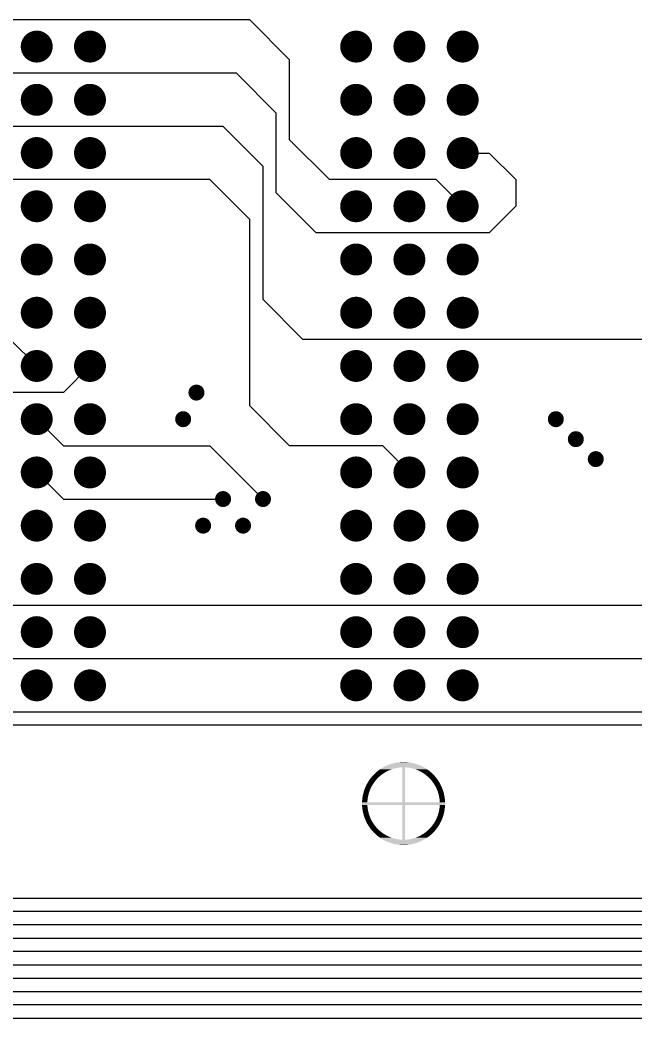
# Model space of a CAD drawing. Extents: x 295 to 953, y 10 to 290.
# Drawn here: x 660.58 to 689.92, y 105.26 to 152.88 of the extents above; entities that cross this region are included whole.
import ezdxf

# ---------------------------------------------------------------- set-up
doc = ezdxf.new("R2010")
doc.units = 0
doc.header["$LTSCALE"] = 5
doc.header["$MEASUREMENT"] = 0
doc.layers.get('0').update_dxf_attribs({"linetype": 'CONTINUOUS', "lineweight": 25})
doc.layers.add('DV-ABPB-A4_TOP', color=14, linetype='CONTINUOUS')

msp = doc.modelspace()

# ---------------------------------------------------------------- linework, layer by layer
at = {"color": 7}
for points, const_width in [([(660.999, 151.613, 1), (661.761, 151.613, 1)], 0.762), ([(663.539, 151.613, 1), (664.301, 151.613, 1)], 0.762), ([(676.239, 151.613, 1), (677.001, 151.613, 1)], 0.762), ([(678.779, 151.613, 1), (679.541, 151.613, 1)], 0.762), ([(681.319, 151.613, 1), (682.081, 151.613, 1)], 0.762), ([(660.999, 149.073, 1), (661.761, 149.073, 1)], 0.762), ([(663.539, 149.073, 1), (664.301, 149.073, 1)], 0.762), ([(676.239, 149.073, 1), (677.001, 149.073, 1)], 0.762), ([(678.779, 149.073, 1), (679.541, 149.073, 1)], 0.762), ([(681.319, 149.073, 1), (682.081, 149.073, 1)], 0.762), ([(660.999, 146.533, 1), (661.761, 146.533, 1)], 0.762), ([(663.539, 146.533, 1), (664.301, 146.533, 1)], 0.762), ([(676.239, 146.533, 1), (677.001, 146.533, 1)], 0.762), ([(678.779, 146.533, 1), (679.541, 146.533, 1)], 0.762), ([(681.319, 146.533, 1), (682.081, 146.533, 1)], 0.762), ([(660.999, 143.993, 1), (661.761, 143.993, 1)], 0.762), ([(663.539, 143.993, 1), (664.301, 143.993, 1)], 0.762), ([(676.239, 143.993, 1), (677.001, 143.993, 1)], 0.762), ([(678.779, 143.993, 1), (679.541, 143.993, 1)], 0.762), ([(681.319, 143.993, 1), (682.081, 143.993, 1)], 0.762), ([(660.999, 141.453, 1), (661.761, 141.453, 1)], 0.762), ([(663.539, 141.453, 1), (664.301, 141.453, 1)], 0.762), ([(676.239, 141.453, 1), (677.001, 141.453, 1)], 0.762), ([(678.779, 141.453, 1), (679.541, 141.453, 1)], 0.762), ([(681.319, 141.453, 1), (682.081, 141.453, 1)], 0.762), ([(660.999, 138.913, 1), (661.761, 138.913, 1)], 0.762), ([(663.539, 138.913, 1), (664.301, 138.913, 1)], 0.762), ([(676.239, 138.913, 1), (677.001, 138.913, 1)], 0.762), ([(678.779, 138.913, 1), (679.541, 138.913, 1)], 0.762), ([(681.319, 138.913, 1), (682.081, 138.913, 1)], 0.762), ([(660.999, 136.373, 1), (661.761, 136.373, 1)], 0.762), ([(663.539, 136.373, 1), (664.301, 136.373, 1)], 0.762), ([(676.239, 136.373, 1), (677.001, 136.373, 1)], 0.762), ([(678.779, 136.373, 1), (679.541, 136.373, 1)], 0.762), ([(681.319, 136.373, 1), (682.081, 136.373, 1)], 0.762), ([(668.809, 135.103, 1), (669.19, 135.103, 1)], 0.381), ([(660.999, 133.833, 1), (661.761, 133.833, 1)], 0.762), ([(663.539, 133.833, 1), (664.301, 133.833, 1)], 0.762), ([(676.239, 133.833, 1), (677.001, 133.833, 1)], 0.762), ([(678.779, 133.833, 1), (679.541, 133.833, 1)], 0.762), ([(681.319, 133.833, 1), (682.081, 133.833, 1)], 0.762), ([(668.174, 133.833, 1), (668.555, 133.833, 1)], 0.381), ([(685.954, 133.833, 1), (686.335, 133.833, 1)], 0.381), ([(686.907, 132.881, 1), (687.288, 132.881, 1)], 0.381), ([(660.999, 131.293, 1), (661.761, 131.293, 1)], 0.762), ([(663.539, 131.293, 1), (664.301, 131.293, 1)], 0.762), ([(676.239, 131.293, 1), (677.001, 131.293, 1)], 0.762), ([(678.779, 131.293, 1), (679.541, 131.293, 1)], 0.762), ([(681.319, 131.293, 1), (682.081, 131.293, 1)], 0.762), ([(687.859, 131.928, 1), (688.24, 131.928, 1)], 0.381), ([(670.079, 130.023, 1), (670.46, 130.023, 1)], 0.381), ([(671.984, 130.023, 1), (672.365, 130.023, 1)], 0.381), ([(660.999, 128.753, 1), (661.761, 128.753, 1)], 0.762), ([(663.539, 128.753, 1), (664.301, 128.753, 1)], 0.762), ([(669.127, 128.753, 1), (669.508, 128.753, 1)], 0.381), ([(671.032, 128.753, 1), (671.413, 128.753, 1)], 0.381), ([(676.239, 128.753, 1), (677.001, 128.753, 1)], 0.762), ([(678.779, 128.753, 1), (679.541, 128.753, 1)], 0.762), ([(681.319, 128.753, 1), (682.081, 128.753, 1)], 0.762), ([(660.999, 126.213, 1), (661.761, 126.213, 1)], 0.762), ([(663.539, 126.213, 1), (664.301, 126.213, 1)], 0.762), ([(676.239, 126.213, 1), (677.001, 126.213, 1)], 0.762), ([(678.779, 126.213, 1), (679.541, 126.213, 1)], 0.762), ([(681.319, 126.213, 1), (682.081, 126.213, 1)], 0.762), ([(660.999, 123.673, 1), (661.761, 123.673, 1)], 0.762), ([(663.539, 123.673, 1), (664.301, 123.673, 1)], 0.762), ([(676.239, 123.673, 1), (677.001, 123.673, 1)], 0.762), ([(678.779, 123.673, 1), (679.541, 123.673, 1)], 0.762), ([(681.319, 123.673, 1), (682.081, 123.673, 1)], 0.762), ([(660.999, 121.133, 1), (661.761, 121.133, 1)], 0.762), ([(663.539, 121.133, 1), (664.301, 121.133, 1)], 0.762), ([(676.239, 121.133, 1), (677.001, 121.133, 1)], 0.762), ([(678.779, 121.133, 1), (679.541, 121.133, 1)], 0.762), ([(681.319, 121.133, 1), (682.081, 121.133, 1)], 0.762)]:
    msp.add_lwpolyline(points, format="xyb", close=True, dxfattribs=dict(at, const_width=const_width))
for points in [[(677.803, 117.157), (677.825, 117.171), (678.413, 117.157), (678.465, 117.171)], [(677.825, 117.171), (677.846, 117.184), (678.465, 117.171), (678.523, 117.184)], [(677.846, 117.184), (677.857, 117.191), (678.523, 117.184), (678.556, 117.191)], [(677.857, 117.191), (677.865, 117.196), (678.556, 117.191), (678.581, 117.196)], [(677.865, 117.196), (677.881, 117.205), (678.581, 117.196), (678.64, 117.205)], [(677.881, 117.205), (677.893, 117.212), (678.64, 117.205), (678.699, 117.212)], [(677.893, 117.212), (677.902, 117.217), (678.699, 117.212), (678.758, 117.217)], [(677.902, 117.217), (677.908, 117.221), (678.758, 117.217), (678.817, 117.221)], [(677.908, 117.221), (677.912, 117.223), (679.853, 117.221), (679.849, 117.223)], [(677.912, 117.223), (677.962, 117.25), (679.849, 117.223), (679.799, 117.25)], [(677.962, 117.25), (677.967, 117.253), (679.799, 117.25), (679.793, 117.253)], [(677.967, 117.253), (678.019, 117.279), (679.793, 117.253), (679.742, 117.279)], [(678.019, 117.279), (678.024, 117.281), (679.742, 117.279), (679.736, 117.281)], [(678.024, 117.281), (678.077, 117.305), (679.736, 117.281), (679.684, 117.305)], [(678.077, 117.305), (678.082, 117.308), (679.684, 117.305), (679.679, 117.308)], [(678.082, 117.308), (678.135, 117.33), (679.679, 117.308), (679.626, 117.33)], [(678.135, 117.33), (678.14, 117.332), (679.626, 117.33), (679.62, 117.332)], [(678.14, 117.332), (678.194, 117.353), (679.62, 117.332), (679.567, 117.353)], [(678.194, 117.353), (678.2, 117.355), (679.567, 117.353), (679.561, 117.355)], [(678.2, 117.355), (678.254, 117.374), (679.561, 117.355), (679.507, 117.374)], [(678.254, 117.374), (678.259, 117.376), (679.507, 117.374), (679.501, 117.376)], [(678.259, 117.376), (678.315, 117.393), (679.501, 117.376), (679.446, 117.393)], [(678.315, 117.393), (678.32, 117.395), (679.446, 117.393), (679.44, 117.395)], [(678.32, 117.395), (678.376, 117.41), (679.44, 117.395), (679.385, 117.41)], [(678.376, 117.41), (678.381, 117.412), (679.385, 117.41), (679.379, 117.412)], [(678.381, 117.412), (678.437, 117.425), (679.379, 117.412), (679.324, 117.425)], [(678.437, 117.425), (678.443, 117.427), (679.324, 117.425), (679.317, 117.427)], [(678.443, 117.427), (678.499, 117.439), (679.317, 117.427), (679.262, 117.439)], [(678.499, 117.439), (678.505, 117.44), (679.262, 117.439), (679.255, 117.44)], [(678.505, 117.44), (678.562, 117.45), (679.255, 117.44), (679.199, 117.45)], [(678.562, 117.45), (678.567, 117.451), (679.199, 117.45), (679.193, 117.451)], [(678.567, 117.451), (678.625, 117.459), (679.193, 117.451), (679.136, 117.459)], [(678.625, 117.459), (678.63, 117.46), (679.136, 117.459), (679.13, 117.46)], [(678.63, 117.46), (678.688, 117.466), (679.13, 117.46), (679.073, 117.466)], [(678.688, 117.466), (678.693, 117.467), (679.073, 117.466), (679.066, 117.467)], [(678.693, 117.467), (678.752, 117.471), (679.066, 117.467), (679.01, 117.471)], [(678.752, 117.471), (678.756, 117.472), (679.01, 117.471), (679.002, 117.472)], [(678.756, 117.472), (678.816, 117.475), (679.002, 117.472), (678.947, 117.475)], [(678.816, 117.475), (678.82, 117.475), (678.947, 117.475), (678.936, 117.475)], [(678.817, 115.558), (678.817, 117.221), (678.944, 115.558), (678.944, 117.221)], [(678.82, 117.475), (678.883, 117.476), (678.936, 117.475), (678.883, 117.476)], [(678.96, 117.22), (678.944, 117.221), (679.854, 117.22), (679.853, 117.221)], [(678.982, 117.219), (678.96, 117.22), (679.856, 117.219), (679.854, 117.22)], [(679.041, 117.214), (678.982, 117.219), (679.864, 117.214), (679.856, 117.219)], [(679.1, 117.208), (679.041, 117.214), (679.875, 117.208), (679.864, 117.214)], [(679.159, 117.199), (679.1, 117.208), (679.89, 117.199), (679.875, 117.208)], [(679.217, 117.189), (679.159, 117.199), (679.908, 117.189), (679.89, 117.199)], [(679.221, 117.188), (679.217, 117.189), (679.909, 117.188), (679.908, 117.189)], [(679.275, 117.176), (679.221, 117.188), (679.928, 117.176), (679.909, 117.188)], [(679.333, 117.161), (679.275, 117.176), (679.951, 117.161), (679.928, 117.176)], [(679.359, 117.154), (679.333, 117.161), (679.963, 117.154), (679.951, 117.161)], [(677.283, 116.666), (677.295, 116.683), (677.611, 116.666), (677.628, 116.683)], [(677.295, 116.683), (677.315, 116.708), (677.628, 116.683), (677.652, 116.708)], [(677.315, 116.708), (677.334, 116.733), (677.652, 116.708), (677.677, 116.733)], [(677.334, 116.733), (677.348, 116.75), (677.677, 116.733), (677.694, 116.75)], [(677.348, 116.75), (677.375, 116.782), (677.694, 116.75), (677.73, 116.782)], [(677.375, 116.782), (677.381, 116.79), (677.73, 116.782), (677.738, 116.79)], [(677.381, 116.79), (677.415, 116.828), (677.738, 116.79), (677.783, 116.828)], [(677.415, 116.828), (677.417, 116.83), (677.783, 116.828), (677.785, 116.83)], [(677.417, 116.83), (677.45, 116.865), (677.785, 116.83), (677.829, 116.865)], [(677.45, 116.865), (677.46, 116.876), (677.829, 116.865), (677.844, 116.876)], [(677.46, 116.876), (677.485, 116.9), (677.844, 116.876), (677.877, 116.9)], [(677.485, 116.9), (677.505, 116.921), (677.877, 116.9), (677.907, 116.921)], [(677.505, 116.921), (677.519, 116.934), (677.907, 116.921), (677.926, 116.934)], [(677.519, 116.934), (677.552, 116.964), (677.926, 116.934), (677.973, 116.964)], [(677.552, 116.964), (677.554, 116.966), (677.973, 116.964), (677.976, 116.966)], [(677.554, 116.966), (677.588, 116.996), (677.976, 116.966), (678.027, 116.996)], [(677.588, 116.996), (677.599, 117.006), (678.027, 116.996), (678.045, 117.006)], [(677.599, 117.006), (677.622, 117.024), (678.045, 117.006), (678.079, 117.024)], [(677.622, 117.024), (677.648, 117.046), (678.079, 117.024), (678.122, 117.046)], [(677.648, 117.046), (677.655, 117.051), (678.122, 117.046), (678.132, 117.051)], [(677.655, 117.051), (677.687, 117.076), (678.132, 117.051), (678.185, 117.076)], [(677.687, 117.076), (677.699, 117.085), (678.185, 117.076), (678.207, 117.085)], [(677.699, 117.085), (677.718, 117.099), (678.207, 117.085), (678.24, 117.099)], [(677.718, 117.099), (677.747, 117.12), (678.24, 117.099), (678.295, 117.12)], [(677.747, 117.12), (677.75, 117.122), (678.295, 117.12), (678.302, 117.122)], [(677.75, 117.122), (677.775, 117.139), (678.302, 117.122), (678.351, 117.139)], [(677.775, 117.139), (677.801, 117.156), (678.351, 117.139), (678.408, 117.156)], [(677.801, 117.156), (677.803, 117.157), (678.408, 117.156), (678.413, 117.157)], [(679.389, 117.145), (679.359, 117.154), (679.976, 117.145), (679.963, 117.154)], [(679.446, 117.127), (679.389, 117.145), (680.003, 117.127), (679.976, 117.145)], [(679.468, 117.118), (679.446, 117.127), (680.015, 117.118), (680.003, 117.127)], [(679.501, 117.106), (679.468, 117.118), (680.032, 117.106), (680.015, 117.118)], [(679.556, 117.084), (679.501, 117.106), (680.063, 117.084), (680.032, 117.106)], [(679.562, 117.081), (679.556, 117.084), (680.067, 117.081), (680.063, 117.084)], [(679.61, 117.06), (679.562, 117.081), (680.094, 117.06), (680.067, 117.081)], [(679.646, 117.042), (679.61, 117.06), (680.117, 117.042), (680.094, 117.06)], [(679.664, 117.034), (679.646, 117.042), (680.127, 117.034), (680.117, 117.042)], [(679.716, 117.006), (679.664, 117.034), (680.161, 117.006), (680.127, 117.034)], [(679.723, 117.002), (679.716, 117.006), (680.166, 117.002), (680.161, 117.006)], [(679.767, 116.977), (679.723, 117.002), (680.195, 116.977), (680.166, 117.002)], [(679.794, 116.96), (679.767, 116.977), (680.213, 116.96), (680.195, 116.977)], [(679.818, 116.945), (679.794, 116.96), (680.229, 116.945), (680.213, 116.96)], [(679.86, 116.917), (679.818, 116.945), (680.26, 116.917), (680.229, 116.945)], [(679.867, 116.912), (679.86, 116.917), (680.264, 116.912), (680.26, 116.917)], [(679.915, 116.878), (679.867, 116.912), (680.299, 116.878), (680.264, 116.912)], [(679.922, 116.872), (679.915, 116.878), (680.305, 116.872), (680.299, 116.878)], [(679.962, 116.841), (679.922, 116.872), (680.333, 116.841), (680.305, 116.872)], [(679.981, 116.825), (679.962, 116.841), (680.348, 116.825), (680.333, 116.841)], [(680.007, 116.803), (679.981, 116.825), (680.367, 116.803), (680.348, 116.825)], [(680.036, 116.778), (680.007, 116.803), (680.39, 116.778), (680.367, 116.803)], [(680.051, 116.764), (680.036, 116.778), (680.401, 116.764), (680.39, 116.778)], [(680.088, 116.729), (680.051, 116.764), (680.43, 116.729), (680.401, 116.764)], [(680.094, 116.723), (680.088, 116.729), (680.434, 116.723), (680.43, 116.729)], [(680.136, 116.681), (680.094, 116.723), (680.467, 116.681), (680.434, 116.723)], [(677.023, 116.184), (677.039, 116.225), (677.297, 116.184), (677.315, 116.225)], [(677.039, 116.225), (677.046, 116.243), (677.315, 116.225), (677.324, 116.243)], [(677.046, 116.243), (677.061, 116.278), (677.324, 116.243), (677.341, 116.278)], [(677.061, 116.278), (677.071, 116.301), (677.341, 116.278), (677.353, 116.301)], [(677.071, 116.301), (677.084, 116.33), (677.353, 116.301), (677.369, 116.33)], [(677.084, 116.33), (677.098, 116.359), (677.369, 116.33), (677.385, 116.359)], [(677.098, 116.359), (677.109, 116.382), (677.385, 116.359), (677.398, 116.382)], [(677.109, 116.382), (677.126, 116.415), (677.398, 116.382), (677.419, 116.415)], [(677.126, 116.415), (677.135, 116.432), (677.419, 116.415), (677.43, 116.432)], [(677.135, 116.432), (677.157, 116.471), (677.43, 116.432), (677.456, 116.471)], [(677.157, 116.471), (677.162, 116.481), (677.456, 116.471), (677.463, 116.481)], [(677.162, 116.481), (677.189, 116.526), (677.463, 116.481), (677.495, 116.526)], [(677.189, 116.526), (677.191, 116.529), (677.495, 116.526), (677.497, 116.529)], [(677.191, 116.529), (677.22, 116.576), (677.497, 116.529), (677.534, 116.576)], [(677.22, 116.576), (677.223, 116.579), (677.534, 116.576), (677.536, 116.579)], [(677.223, 116.579), (677.251, 116.621), (677.536, 116.579), (677.571, 116.621)], [(677.251, 116.621), (677.258, 116.632), (677.571, 116.621), (677.581, 116.632)], [(677.258, 116.632), (677.283, 116.666), (677.581, 116.632), (677.611, 116.666)], [(680.138, 116.678), (680.136, 116.681), (680.469, 116.678), (680.467, 116.681)], [(680.176, 116.637), (680.138, 116.678), (680.499, 116.637), (680.469, 116.678)], [(680.184, 116.627), (680.176, 116.637), (680.506, 116.627), (680.499, 116.637)], [(680.214, 116.592), (680.184, 116.627), (680.53, 116.592), (680.506, 116.627)], [(680.228, 116.574), (680.214, 116.592), (680.541, 116.574), (680.53, 116.592)], [(680.251, 116.546), (680.228, 116.574), (680.559, 116.546), (680.541, 116.574)], [(680.269, 116.521), (680.251, 116.546), (680.575, 116.521), (680.559, 116.546)], [(680.286, 116.498), (680.269, 116.521), (680.588, 116.498), (680.575, 116.521)], [(680.308, 116.466), (680.286, 116.498), (680.607, 116.466), (680.588, 116.498)], [(680.32, 116.449), (680.308, 116.466), (680.616, 116.449), (680.607, 116.466)], [(680.345, 116.41), (680.32, 116.449), (680.637, 116.41), (680.616, 116.449)], [(680.352, 116.399), (680.345, 116.41), (680.643, 116.399), (680.637, 116.41)], [(680.379, 116.353), (680.352, 116.399), (680.666, 116.353), (680.643, 116.399)], [(680.382, 116.348), (680.379, 116.353), (680.668, 116.348), (680.666, 116.353)], [(680.41, 116.296), (680.382, 116.348), (680.692, 116.296), (680.668, 116.348)], [(680.437, 116.243), (680.41, 116.296), (680.714, 116.243), (680.692, 116.296)], [(680.44, 116.237), (680.437, 116.243), (680.717, 116.237), (680.714, 116.243)], [(680.462, 116.189), (680.44, 116.237), (680.735, 116.189), (680.717, 116.237)], [(676.912, 115.714), (676.916, 115.754), (677.167, 115.714), (677.173, 115.754)], [(676.916, 115.754), (676.919, 115.773), (677.173, 115.754), (677.176, 115.773)], [(676.919, 115.773), (676.925, 115.816), (677.176, 115.773), (677.184, 115.816)], [(676.925, 115.816), (676.928, 115.831), (677.184, 115.816), (677.186, 115.831)], [(676.928, 115.831), (676.937, 115.879), (677.186, 115.831), (677.197, 115.879)], [(676.937, 115.879), (676.939, 115.889), (677.197, 115.879), (677.199, 115.889)], [(676.939, 115.889), (676.95, 115.941), (677.199, 115.889), (677.212, 115.941)], [(676.95, 115.941), (676.951, 115.947), (677.212, 115.941), (677.213, 115.947)], [(676.951, 115.947), (676.965, 116.002), (677.213, 115.947), (677.229, 116.002)], [(676.965, 116.002), (676.966, 116.004), (677.229, 116.002), (677.23, 116.004)], [(676.966, 116.004), (676.982, 116.06), (677.23, 116.004), (677.248, 116.06)], [(676.982, 116.06), (676.983, 116.063), (677.248, 116.06), (677.25, 116.063)], [(676.983, 116.063), (676.999, 116.116), (677.25, 116.063), (677.269, 116.116)], [(676.999, 116.116), (677.002, 116.124), (677.269, 116.116), (677.272, 116.124)], [(677.002, 116.124), (677.018, 116.17), (677.272, 116.124), (677.291, 116.17)], [(677.018, 116.17), (677.023, 116.184), (677.291, 116.17), (677.297, 116.184)], [(680.466, 116.178), (680.462, 116.189), (680.74, 116.178), (680.735, 116.189)], [(680.484, 116.135), (680.466, 116.178), (680.755, 116.135), (680.74, 116.178)], [(680.491, 116.118), (680.484, 116.135), (680.761, 116.118), (680.755, 116.135)], [(680.505, 116.079), (680.491, 116.118), (680.773, 116.079), (680.761, 116.118)], [(680.513, 116.058), (680.505, 116.079), (680.78, 116.058), (680.773, 116.079)], [(680.525, 116.023), (680.513, 116.058), (680.789, 116.023), (680.78, 116.058)], [(680.533, 115.997), (680.525, 116.023), (680.797, 115.997), (680.789, 116.023)], [(680.542, 115.967), (680.533, 115.997), (680.804, 115.967), (680.797, 115.997)], [(680.55, 115.935), (680.542, 115.967), (680.812, 115.935), (680.804, 115.967)], [(680.557, 115.909), (680.55, 115.935), (680.817, 115.909), (680.812, 115.935)], [(680.565, 115.873), (680.557, 115.909), (680.825, 115.873), (680.817, 115.909)], [(680.57, 115.852), (680.565, 115.873), (680.829, 115.852), (680.825, 115.873)], [(680.578, 115.81), (680.57, 115.852), (680.836, 115.81), (680.829, 115.852)], [(680.581, 115.793), (680.578, 115.81), (680.839, 115.793), (680.836, 115.81)], [(680.589, 115.748), (680.581, 115.793), (680.845, 115.748), (680.839, 115.793)], [(680.591, 115.735), (680.589, 115.748), (680.847, 115.735), (680.845, 115.748)], [(680.597, 115.685), (680.591, 115.735), (680.852, 115.685), (680.847, 115.735)], [(676.899, 115.495), (676.9, 115.558), (680.861, 115.495), (680.86, 115.558)], [(676.9, 115.431), (676.899, 115.495), (680.86, 115.431), (680.861, 115.495)], [(676.9, 115.564), (676.902, 115.597), (677.155, 115.564), (677.156, 115.597)], [(676.9, 115.558), (676.9, 115.564), (677.154, 115.558), (677.155, 115.564)], [(676.903, 115.372), (676.9, 115.431), (677.157, 115.372), (677.154, 115.431)], [(676.902, 115.597), (676.904, 115.627), (677.156, 115.597), (677.158, 115.627)], [(676.903, 115.368), (676.903, 115.372), (677.158, 115.368), (677.157, 115.372)], [(676.908, 115.313), (676.903, 115.368), (677.163, 115.313), (677.158, 115.368)], [(676.904, 115.627), (676.906, 115.656), (677.158, 115.627), (677.161, 115.656)], [(676.906, 115.656), (676.909, 115.691), (677.161, 115.656), (677.165, 115.691)], [(676.908, 115.304), (676.908, 115.313), (677.164, 115.304), (677.163, 115.313)], [(676.914, 115.254), (676.908, 115.304), (677.17, 115.254), (677.164, 115.304)], [(676.909, 115.691), (676.912, 115.714), (677.165, 115.691), (677.167, 115.714)], [(676.915, 115.241), (676.914, 115.254), (677.172, 115.241), (677.17, 115.254)], [(678.817, 113.768), (678.817, 115.431), (678.944, 113.768), (678.944, 115.431)], [(680.588, 115.235), (680.593, 115.275), (680.844, 115.235), (680.849, 115.275)], [(680.593, 115.275), (680.596, 115.298), (680.849, 115.275), (680.852, 115.298)], [(680.596, 115.298), (680.6, 115.333), (680.852, 115.298), (680.855, 115.333)], [(680.598, 115.676), (680.597, 115.685), (680.853, 115.676), (680.852, 115.685)], [(680.603, 115.621), (680.598, 115.676), (680.857, 115.621), (680.853, 115.676)], [(680.6, 115.333), (680.602, 115.362), (680.855, 115.333), (680.857, 115.362)], [(680.602, 115.362), (680.604, 115.392), (680.857, 115.362), (680.859, 115.392)], [(680.603, 115.617), (680.603, 115.621), (680.858, 115.617), (680.857, 115.621)], [(680.606, 115.558), (680.603, 115.617), (680.86, 115.558), (680.858, 115.617)], [(680.604, 115.392), (680.606, 115.425), (680.859, 115.392), (680.86, 115.425)], [(680.606, 115.425), (680.606, 115.431), (680.86, 115.425), (680.86, 115.431)], [(676.922, 115.196), (676.915, 115.241), (677.179, 115.196), (677.172, 115.241)], [(676.924, 115.179), (676.922, 115.196), (677.182, 115.179), (677.179, 115.196)], [(676.932, 115.137), (676.924, 115.179), (677.19, 115.137), (677.182, 115.179)], [(676.936, 115.116), (676.932, 115.137), (677.195, 115.116), (677.19, 115.137)], [(676.943, 115.08), (676.936, 115.116), (677.204, 115.08), (677.195, 115.116)], [(676.949, 115.054), (676.943, 115.08), (677.21, 115.054), (677.204, 115.08)], [(676.956, 115.022), (676.949, 115.054), (677.219, 115.022), (677.21, 115.054)], [(676.964, 114.992), (676.956, 115.022), (677.228, 114.992), (677.219, 115.022)], [(676.971, 114.966), (676.964, 114.992), (677.236, 114.966), (677.228, 114.992)], [(676.981, 114.931), (676.971, 114.966), (677.248, 114.931), (677.236, 114.966)], [(676.988, 114.91), (676.981, 114.931), (677.255, 114.91), (677.248, 114.931)], [(677, 114.871), (676.988, 114.91), (677.27, 114.871), (677.255, 114.91)], [(677.006, 114.854), (677, 114.871), (677.276, 114.854), (677.27, 114.871)], [(677.021, 114.811), (677.006, 114.854), (677.294, 114.811), (677.276, 114.854)], [(677.025, 114.8), (677.021, 114.811), (677.299, 114.8), (677.294, 114.811)], [(677.044, 114.752), (677.025, 114.8), (677.321, 114.752), (677.299, 114.8)], [(680.446, 114.764), (680.464, 114.805), (680.722, 114.764), (680.738, 114.805)], [(680.464, 114.805), (680.47, 114.819), (680.738, 114.805), (680.742, 114.819)], [(680.47, 114.819), (680.489, 114.865), (680.742, 114.819), (680.759, 114.865)], [(680.489, 114.865), (680.492, 114.873), (680.759, 114.865), (680.762, 114.873)], [(680.492, 114.873), (680.511, 114.926), (680.762, 114.873), (680.778, 114.926)], [(680.511, 114.926), (680.512, 114.929), (680.778, 114.926), (680.779, 114.929)], [(680.512, 114.929), (680.531, 114.985), (680.779, 114.929), (680.795, 114.985)], [(680.531, 114.987), (680.547, 115.042), (680.795, 114.987), (680.809, 115.042)], [(680.531, 114.985), (680.531, 114.987), (680.795, 114.985), (680.795, 114.987)], [(680.547, 115.042), (680.549, 115.048), (680.809, 115.042), (680.811, 115.048)], [(680.549, 115.048), (680.562, 115.1), (680.811, 115.048), (680.822, 115.1)], [(680.562, 115.1), (680.564, 115.11), (680.822, 115.1), (680.824, 115.11)], [(680.564, 115.11), (680.574, 115.158), (680.824, 115.11), (680.832, 115.158)], [(680.574, 115.158), (680.577, 115.173), (680.832, 115.158), (680.835, 115.173)], [(680.577, 115.173), (680.585, 115.216), (680.835, 115.173), (680.842, 115.216)], [(680.585, 115.216), (680.588, 115.235), (680.842, 115.216), (680.844, 115.235)], [(677.046, 114.746), (677.044, 114.752), (677.324, 114.746), (677.321, 114.752)], [(677.068, 114.693), (677.046, 114.746), (677.35, 114.693), (677.324, 114.746)], [(677.093, 114.641), (677.069, 114.693), (677.379, 114.641), (677.35, 114.693)], [(677.095, 114.636), (677.093, 114.641), (677.382, 114.636), (677.379, 114.641)], [(677.118, 114.59), (677.095, 114.636), (677.409, 114.59), (677.382, 114.636)], [(677.123, 114.579), (677.118, 114.59), (677.416, 114.579), (677.409, 114.59)], [(677.144, 114.54), (677.123, 114.579), (677.441, 114.54), (677.416, 114.579)], [(677.154, 114.523), (677.144, 114.54), (677.452, 114.523), (677.441, 114.54)], [(677.172, 114.491), (677.154, 114.523), (677.474, 114.491), (677.452, 114.523)], [(677.186, 114.468), (677.172, 114.491), (677.491, 114.468), (677.474, 114.491)], [(677.201, 114.443), (677.186, 114.468), (677.51, 114.443), (677.491, 114.468)], [(677.219, 114.415), (677.201, 114.443), (677.533, 114.415), (677.51, 114.443)], [(677.231, 114.397), (677.219, 114.415), (677.547, 114.397), (677.533, 114.415)], [(677.255, 114.362), (677.231, 114.397), (677.576, 114.362), (677.547, 114.397)], [(677.262, 114.352), (677.255, 114.362), (677.585, 114.352), (677.576, 114.362)], [(677.292, 114.311), (677.262, 114.352), (677.623, 114.311), (677.585, 114.352)], [(677.294, 114.308), (677.292, 114.311), (677.625, 114.308), (677.623, 114.311)], [(677.326, 114.266), (677.294, 114.308), (677.666, 114.266), (677.625, 114.308)], [(680.109, 114.281), (680.133, 114.306), (680.446, 114.281), (680.465, 114.306)], [(680.133, 114.306), (680.15, 114.323), (680.465, 114.306), (680.478, 114.323)], [(680.15, 114.323), (680.18, 114.357), (680.478, 114.323), (680.502, 114.357)], [(680.18, 114.357), (680.189, 114.368), (680.502, 114.357), (680.51, 114.368)], [(680.189, 114.368), (680.224, 114.41), (680.51, 114.368), (680.538, 114.41)], [(680.224, 114.41), (680.227, 114.413), (680.538, 114.41), (680.54, 114.413)], [(680.227, 114.413), (680.263, 114.46), (680.54, 114.413), (680.57, 114.46)], [(680.263, 114.46), (680.266, 114.463), (680.57, 114.46), (680.572, 114.463)], [(680.266, 114.463), (680.298, 114.508), (680.572, 114.463), (680.598, 114.508)], [(680.298, 114.508), (680.305, 114.518), (680.598, 114.508), (680.604, 114.518)], [(680.305, 114.518), (680.331, 114.557), (680.604, 114.518), (680.626, 114.557)], [(680.331, 114.557), (680.341, 114.574), (680.626, 114.557), (680.634, 114.574)], [(680.341, 114.574), (680.362, 114.607), (680.634, 114.574), (680.652, 114.607)], [(680.362, 114.607), (680.375, 114.63), (680.652, 114.607), (680.663, 114.63)], [(680.375, 114.63), (680.392, 114.659), (680.663, 114.63), (680.676, 114.659)], [(680.392, 114.659), (680.407, 114.688), (680.676, 114.659), (680.69, 114.688)], [(680.407, 114.688), (680.42, 114.711), (680.69, 114.688), (680.7, 114.711)], [(680.42, 114.711), (680.437, 114.746), (680.7, 114.711), (680.715, 114.746)], [(680.437, 114.746), (680.446, 114.764), (680.715, 114.746), (680.722, 114.764)], [(677.331, 114.26), (677.326, 114.266), (677.672, 114.26), (677.666, 114.266)], [(677.36, 114.225), (677.331, 114.26), (677.709, 114.225), (677.672, 114.26)], [(677.371, 114.211), (677.36, 114.225), (677.725, 114.211), (677.709, 114.225)], [(677.393, 114.186), (677.371, 114.211), (677.753, 114.186), (677.725, 114.211)], [(677.413, 114.164), (677.393, 114.186), (677.78, 114.164), (677.753, 114.186)], [(677.428, 114.148), (677.413, 114.164), (677.799, 114.148), (677.78, 114.164)], [(677.456, 114.117), (677.428, 114.148), (677.838, 114.117), (677.799, 114.148)], [(677.462, 114.111), (677.456, 114.117), (677.846, 114.111), (677.838, 114.117)], [(677.497, 114.077), (677.462, 114.111), (677.894, 114.077), (677.846, 114.111)], [(677.501, 114.072), (677.497, 114.077), (677.9, 114.072), (677.894, 114.077)], [(677.531, 114.044), (677.501, 114.072), (677.943, 114.044), (677.9, 114.072)], [(677.547, 114.029), (677.531, 114.044), (677.967, 114.029), (677.943, 114.044)], [(677.566, 114.012), (677.547, 114.029), (677.993, 114.012), (677.967, 114.029)], [(677.595, 113.987), (677.566, 114.012), (678.038, 113.987), (677.993, 114.012)], [(677.6, 113.983), (677.595, 113.987), (678.045, 113.983), (678.038, 113.987)], [(677.633, 113.955), (677.6, 113.983), (678.097, 113.955), (678.045, 113.983)], [(677.644, 113.947), (677.633, 113.955), (678.114, 113.947), (678.097, 113.955)], [(677.666, 113.929), (677.644, 113.947), (678.15, 113.929), (678.114, 113.947)], [(677.694, 113.908), (677.666, 113.929), (678.198, 113.908), (678.15, 113.929)], [(677.698, 113.905), (677.694, 113.908), (678.204, 113.905), (678.198, 113.908)], [(677.728, 113.883), (677.698, 113.905), (678.259, 113.883), (678.204, 113.905)], [(677.745, 113.871), (677.728, 113.883), (678.293, 113.871), (678.259, 113.883)], [(677.757, 113.862), (677.745, 113.871), (678.315, 113.862), (678.293, 113.871)], [(677.785, 113.844), (677.757, 113.862), (678.371, 113.844), (678.315, 113.862)], [(677.798, 113.835), (677.785, 113.844), (678.402, 113.835), (678.371, 113.844)], [(677.81, 113.828), (677.798, 113.835), (678.428, 113.828), (678.402, 113.835)], [(677.833, 113.813), (677.81, 113.828), (678.485, 113.813), (678.428, 113.828)], [(679.295, 113.818), (679.348, 113.832), (679.935, 113.818), (679.958, 113.832)], [(679.348, 113.832), (679.352, 113.833), (679.958, 113.832), (679.96, 113.833)], [(679.352, 113.833), (679.409, 113.85), (679.96, 113.833), (679.985, 113.85)], [(679.409, 113.85), (679.459, 113.867), (679.985, 113.85), (680.01, 113.867)], [(679.459, 113.867), (679.465, 113.869), (680.01, 113.867), (680.013, 113.869)], [(679.465, 113.869), (679.521, 113.89), (680.013, 113.869), (680.043, 113.89)], [(679.521, 113.89), (679.554, 113.904), (680.043, 113.89), (680.062, 113.904)], [(679.554, 113.904), (679.575, 113.913), (680.062, 113.904), (680.074, 113.913)], [(679.575, 113.913), (679.629, 113.938), (680.074, 113.913), (680.106, 113.938)], [(679.629, 113.938), (679.639, 113.943), (680.106, 113.938), (680.112, 113.943)], [(679.639, 113.943), (679.682, 113.965), (680.112, 113.943), (680.139, 113.965)], [(679.682, 113.965), (679.716, 113.983), (680.139, 113.965), (680.161, 113.983)], [(679.716, 113.983), (679.734, 113.993), (680.161, 113.983), (680.173, 113.993)], [(679.734, 113.993), (679.785, 114.023), (680.173, 113.993), (680.207, 114.023)], [(679.785, 114.023), (679.788, 114.025), (680.207, 114.023), (680.209, 114.025)], [(679.788, 114.025), (679.835, 114.055), (680.209, 114.025), (680.241, 114.055)], [(679.835, 114.055), (679.854, 114.068), (680.241, 114.055), (680.255, 114.068)], [(679.854, 114.068), (679.884, 114.089), (680.255, 114.068), (680.276, 114.089)], [(679.884, 114.089), (679.917, 114.113), (680.276, 114.089), (680.3, 114.113)], [(679.917, 114.113), (679.931, 114.124), (680.3, 114.113), (680.311, 114.124)], [(679.931, 114.124), (679.976, 114.159), (680.311, 114.124), (680.344, 114.159)], [(679.976, 114.159), (679.978, 114.161), (680.344, 114.159), (680.345, 114.161)], [(679.978, 114.161), (680.023, 114.199), (680.345, 114.161), (680.379, 114.199)], [(680.023, 114.199), (680.031, 114.207), (680.379, 114.199), (680.386, 114.207)], [(680.031, 114.207), (680.067, 114.239), (680.386, 114.207), (680.413, 114.239)], [(680.067, 114.239), (680.083, 114.256), (680.413, 114.239), (680.426, 114.256)], [(680.083, 114.256), (680.109, 114.281), (680.426, 114.256), (680.446, 114.281)], [(677.852, 113.801), (677.833, 113.813), (678.54, 113.801), (678.485, 113.813)], [(677.853, 113.8), (677.852, 113.801), (678.543, 113.8), (678.54, 113.801)], [(677.871, 113.79), (677.853, 113.8), (678.602, 113.79), (678.543, 113.8)], [(677.886, 113.781), (677.871, 113.79), (678.66, 113.781), (678.602, 113.79)], [(677.897, 113.775), (677.886, 113.781), (678.719, 113.775), (678.66, 113.781)], [(677.904, 113.77), (677.897, 113.775), (678.778, 113.77), (678.719, 113.775)], [(677.906, 113.769), (677.904, 113.77), (678.801, 113.769), (678.778, 113.77)], [(677.908, 113.768), (677.906, 113.769), (678.817, 113.768), (678.801, 113.769)], [(677.912, 113.766), (677.908, 113.768), (679.849, 113.766), (679.853, 113.768)], [(677.962, 113.739), (677.912, 113.766), (679.798, 113.739), (679.849, 113.766)], [(677.968, 113.736), (677.962, 113.739), (679.793, 113.736), (679.798, 113.739)], [(678.019, 113.71), (677.968, 113.736), (679.742, 113.71), (679.793, 113.736)], [(678.024, 113.708), (678.019, 113.71), (679.736, 113.708), (679.742, 113.71)], [(678.076, 113.684), (678.024, 113.708), (679.684, 113.684), (679.736, 113.708)], [(678.082, 113.681), (678.076, 113.684), (679.679, 113.681), (679.684, 113.684)], [(678.135, 113.659), (678.082, 113.681), (679.626, 113.659), (679.679, 113.681)], [(678.141, 113.657), (678.135, 113.659), (679.62, 113.657), (679.626, 113.659)], [(678.194, 113.636), (678.141, 113.657), (679.566, 113.636), (679.62, 113.657)], [(678.2, 113.634), (678.194, 113.636), (679.561, 113.634), (679.566, 113.636)], [(678.254, 113.615), (678.2, 113.634), (679.507, 113.615), (679.561, 113.634)], [(678.26, 113.613), (678.254, 113.615), (679.501, 113.613), (679.507, 113.615)], [(678.314, 113.596), (678.26, 113.613), (679.446, 113.596), (679.501, 113.613)], [(678.32, 113.594), (678.314, 113.596), (679.441, 113.594), (679.446, 113.596)], [(678.375, 113.579), (678.32, 113.594), (679.385, 113.579), (679.441, 113.594)], [(678.382, 113.577), (678.375, 113.579), (679.379, 113.577), (679.385, 113.579)], [(678.437, 113.564), (678.382, 113.577), (679.323, 113.564), (679.379, 113.577)], [(678.443, 113.562), (678.437, 113.564), (679.318, 113.562), (679.323, 113.564)], [(678.499, 113.55), (678.443, 113.562), (679.261, 113.55), (679.318, 113.562)], [(678.505, 113.549), (678.499, 113.55), (679.256, 113.549), (679.261, 113.55)], [(678.561, 113.539), (678.505, 113.549), (679.199, 113.539), (679.256, 113.549)], [(678.568, 113.538), (678.561, 113.539), (679.193, 113.538), (679.199, 113.539)], [(678.624, 113.53), (678.568, 113.538), (679.136, 113.53), (679.193, 113.538)], [(678.631, 113.529), (678.624, 113.53), (679.13, 113.529), (679.136, 113.53)], [(678.687, 113.523), (678.631, 113.529), (679.073, 113.523), (679.13, 113.529)], [(678.694, 113.522), (678.687, 113.523), (679.067, 113.522), (679.073, 113.523)], [(678.75, 113.518), (678.694, 113.522), (679.009, 113.518), (679.067, 113.522)], [(678.758, 113.517), (678.75, 113.518), (679.004, 113.517), (679.009, 113.518)], [(678.814, 113.514), (678.758, 113.517), (678.945, 113.514), (679.004, 113.517)], [(678.825, 113.514), (678.814, 113.514), (678.941, 113.514), (678.945, 113.514)], [(678.877, 113.513), (678.825, 113.514), (678.877, 113.513), (678.941, 113.514)], [(678.944, 113.768), (679.003, 113.772), (679.853, 113.768), (679.858, 113.772)], [(679.003, 113.772), (679.062, 113.777), (679.858, 113.772), (679.867, 113.777)], [(679.062, 113.777), (679.121, 113.784), (679.867, 113.777), (679.88, 113.784)], [(679.121, 113.784), (679.179, 113.793), (679.88, 113.784), (679.896, 113.793)], [(679.179, 113.793), (679.204, 113.798), (679.896, 113.793), (679.904, 113.798)], [(679.204, 113.798), (679.237, 113.805), (679.904, 113.798), (679.914, 113.805)], [(679.237, 113.805), (679.295, 113.818), (679.914, 113.805), (679.935, 113.818)]]:
    msp.add_solid(points, dxfattribs=at)
at = {"layer": 'DV-ABPB-A4_TOP', "color": 7}
for p, q in [((671.54, 152.883), (660.11, 152.883)), ((673.445, 150.978), (671.54, 152.883)), ((673.445, 147.168), (673.445, 150.978)), ((670.905, 150.343), (660.11, 150.343)), ((672.81, 148.438), (670.905, 150.343)), ((672.81, 144.628), (672.81, 148.438)), ((670.27, 147.803), (657.57, 147.803)), ((672.175, 145.898), (670.27, 147.803)), ((675.35, 145.263), (673.445, 147.168)), ((681.7, 146.533), (682.97, 146.533)), ((682.97, 146.533), (684.24, 145.263)), ((672.175, 139.548), (672.175, 145.898)), ((669.635, 145.263), (660.11, 145.263)), ((671.54, 143.358), (669.635, 145.263)), ((680.43, 145.263), (675.35, 145.263)), ((681.7, 143.993), (680.43, 145.263)), ((684.24, 145.263), (684.24, 143.993)), ((674.715, 142.723), (672.81, 144.628)), ((684.24, 143.993), (682.97, 142.723)), ((671.54, 134.468), (671.54, 143.358)), ((682.97, 142.723), (674.715, 142.723)), ((674.08, 137.643), (672.175, 139.548)), ((661.38, 136.373), (660.11, 137.643)), ((700.75, 137.643), (674.08, 137.643)), ((663.92, 136.373), (662.65, 135.103)), ((662.65, 135.103), (653.125, 135.103)), ((673.445, 132.563), (671.54, 134.468)), ((661.38, 133.833), (662.65, 132.563)), ((662.65, 132.563), (669.635, 132.563)), ((669.635, 132.563), (672.175, 130.023)), ((677.89, 132.563), (673.445, 132.563)), ((679.16, 131.293), (677.89, 132.563)), ((661.38, 131.293), (662.65, 130.023)), ((662.65, 130.023), (669.952, 130.023)), ((669.952, 130.023), (670.27, 130.023)), ((695.035, 124.943), (660.11, 124.943)), ((696.94, 122.403), (657.57, 122.403)), ((654.395, 119.863), (697.575, 119.863)), ((698.21, 119.228), (653.76, 119.228)), ((653.76, 110.973), (710.91, 110.973)), ((769.965, 110.338), (650.267, 110.338)), ((770.6, 109.703), (648.997, 109.703)), ((648.045, 109.068), (771.235, 109.068)), ((771.87, 108.433), (647.092, 108.433)), ((646.14, 107.798), (772.505, 107.798)), ((630.265, 107.163), (783.935, 107.163)), ((629.63, 106.528), (784.57, 106.528)), ((785.205, 105.893), (628.995, 105.893)), ((628.36, 105.258), (785.84, 105.258))]:
    msp.add_line(p, q, dxfattribs=at)

doc.saveas('drawing.dxf')
